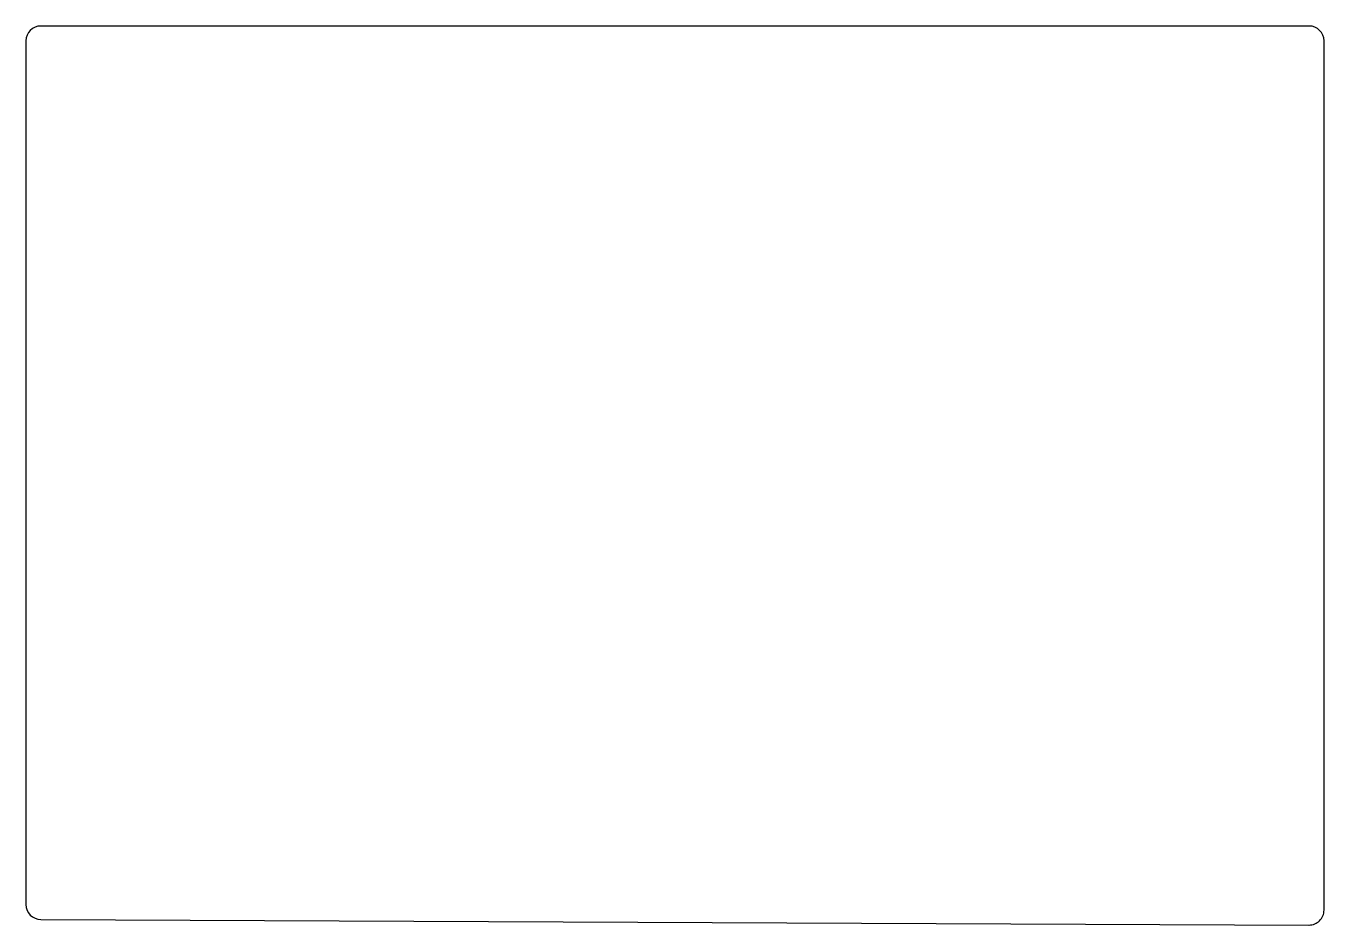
# Model space of a CAD drawing. Header units: millimetres. Extents: x 82 to 256, y -220 to -99.
import ezdxf

# ---------------------------------------------------------------- set-up
doc = ezdxf.new("R2010")
doc.units = ezdxf.units.MM

msp = doc.modelspace()

# ---------------------------------------------------------------- linework, layer by layer
at = {"linetype": 'CONTINUOUS'}
for p, q in [((254.12, -99.28), (84.47, -99.28)), ((82.47, -101.28), (82.47, -216.78)), ((256.12, -217.52), (256.12, -101.28)), ((84.47, -218.78), (254.12, -219.52))]:
    msp.add_line(p, q, dxfattribs=at)
for centre, start, end in [((84.47, -101.28), 90, 180), ((254.12, -101.28), 0, 90), ((84.47, -216.78), 180, 269.7525), ((254.12, -217.52), 269.7525, 0)]:
    msp.add_arc(centre, 2, start, end, dxfattribs=at)

doc.saveas('drawing.dxf')
